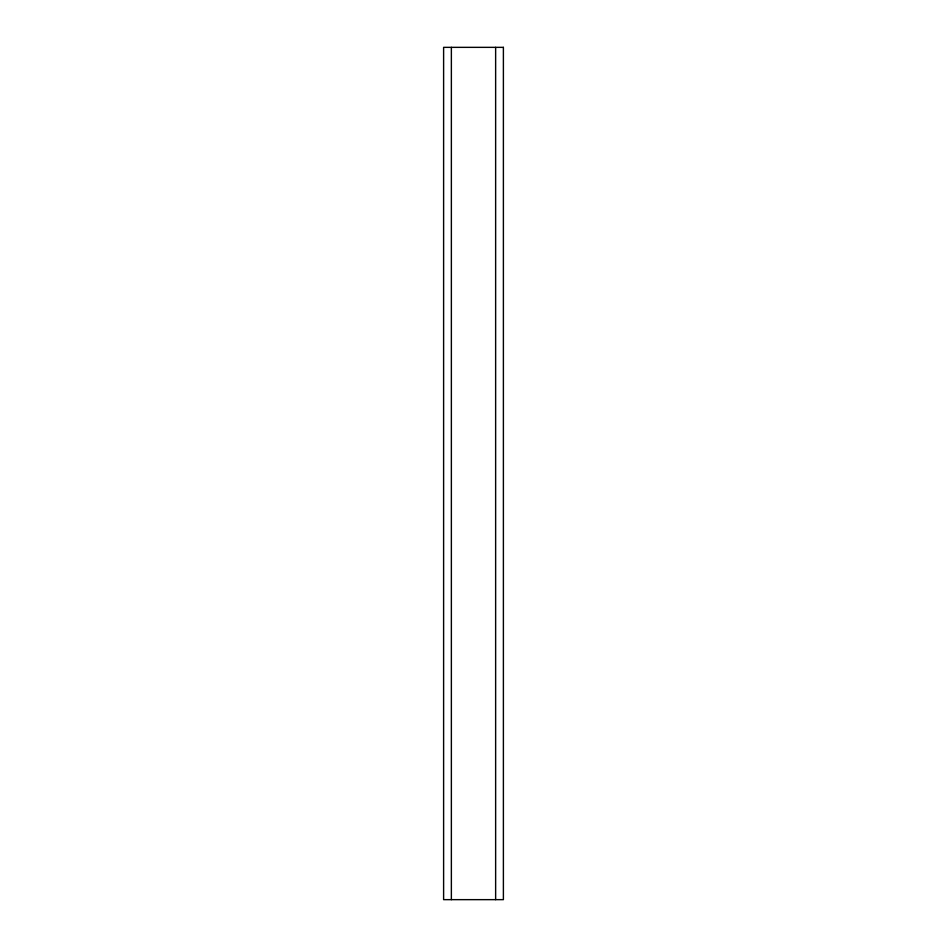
<?xml version="1.0" encoding="UTF-8"?>
<svg xmlns="http://www.w3.org/2000/svg" width="947" height="947" viewBox="0 0 947 947"><rect width="100%" height="100%" fill="white"/><g stroke="black" fill="none" stroke-linecap="round" stroke-linejoin="round"><path stroke-width="1.42" d="M495.636 47.35L495.636 899.65M451.364 47.35L451.364 899.65M503.39 47.35L443.61 47.35L443.61 899.65L503.39 899.65L503.39 47.35"/></g></svg>
